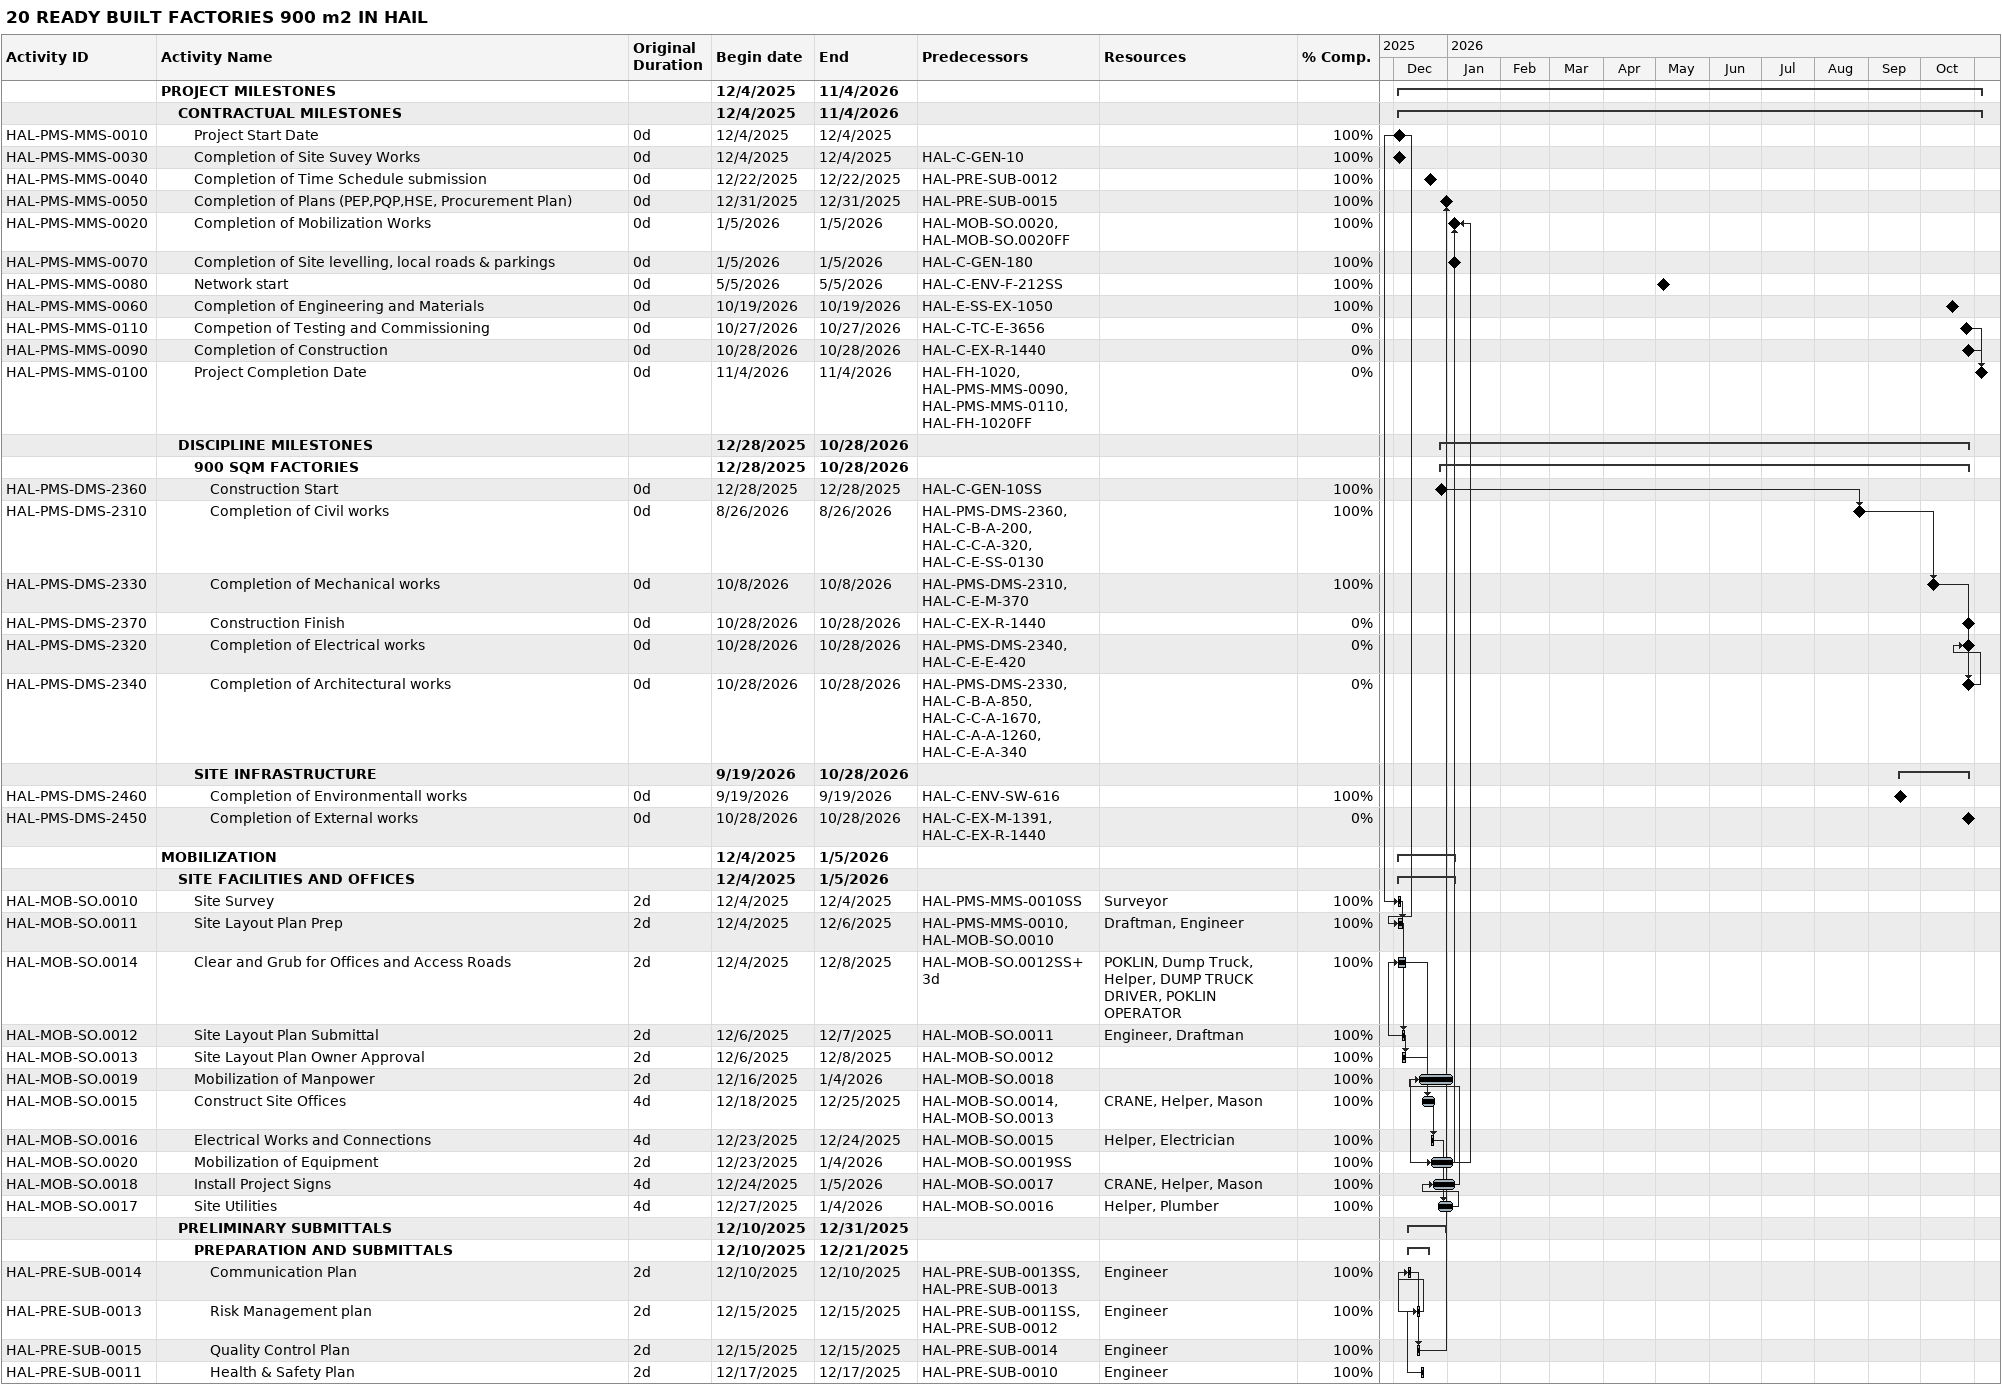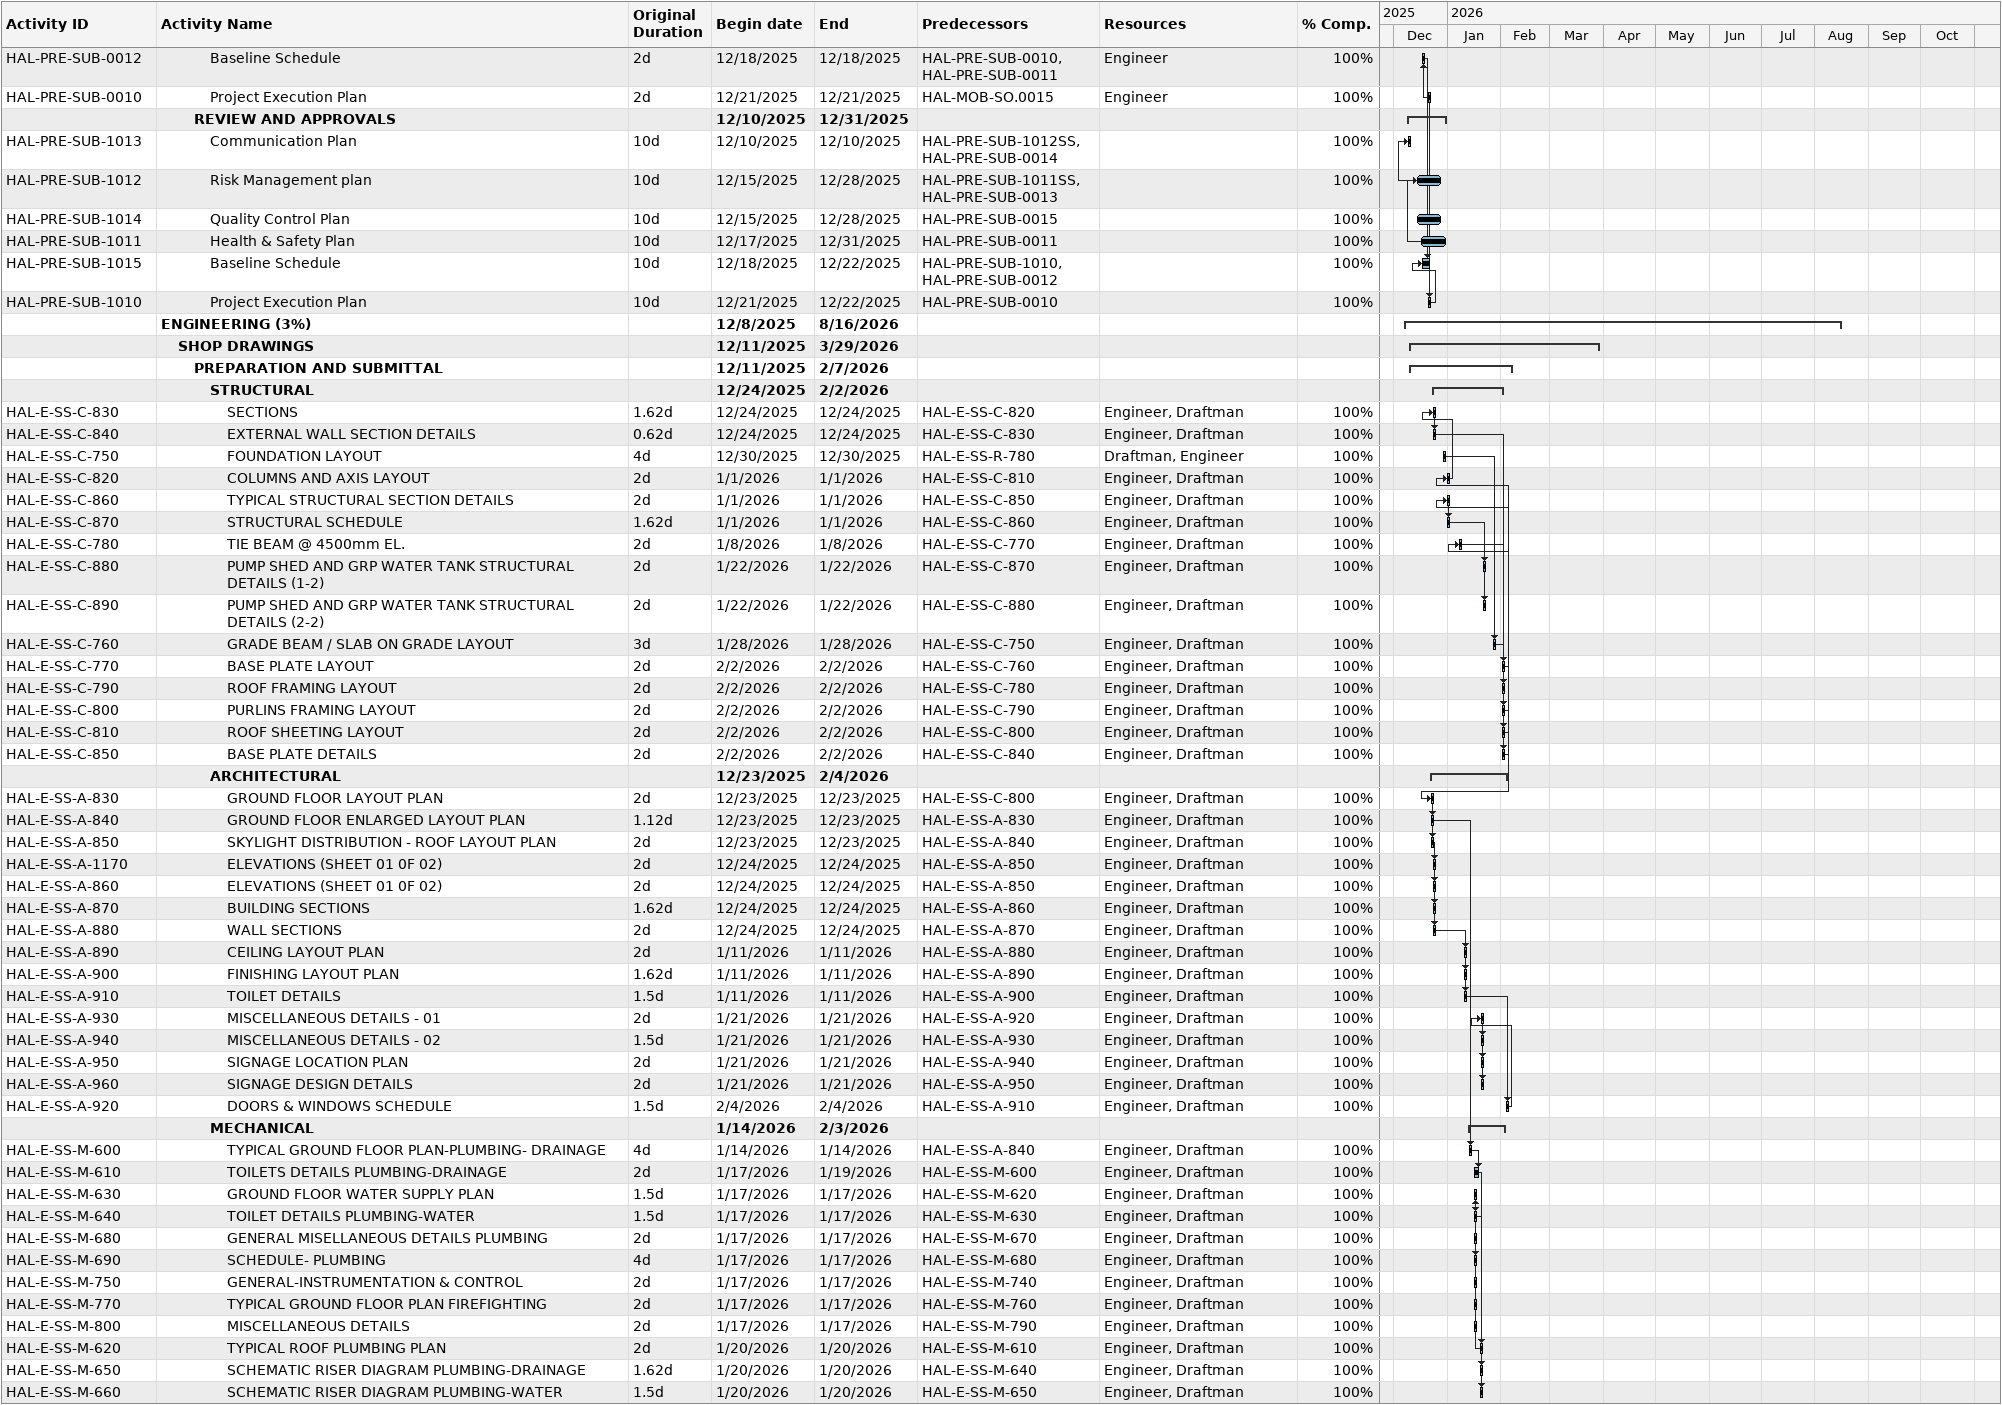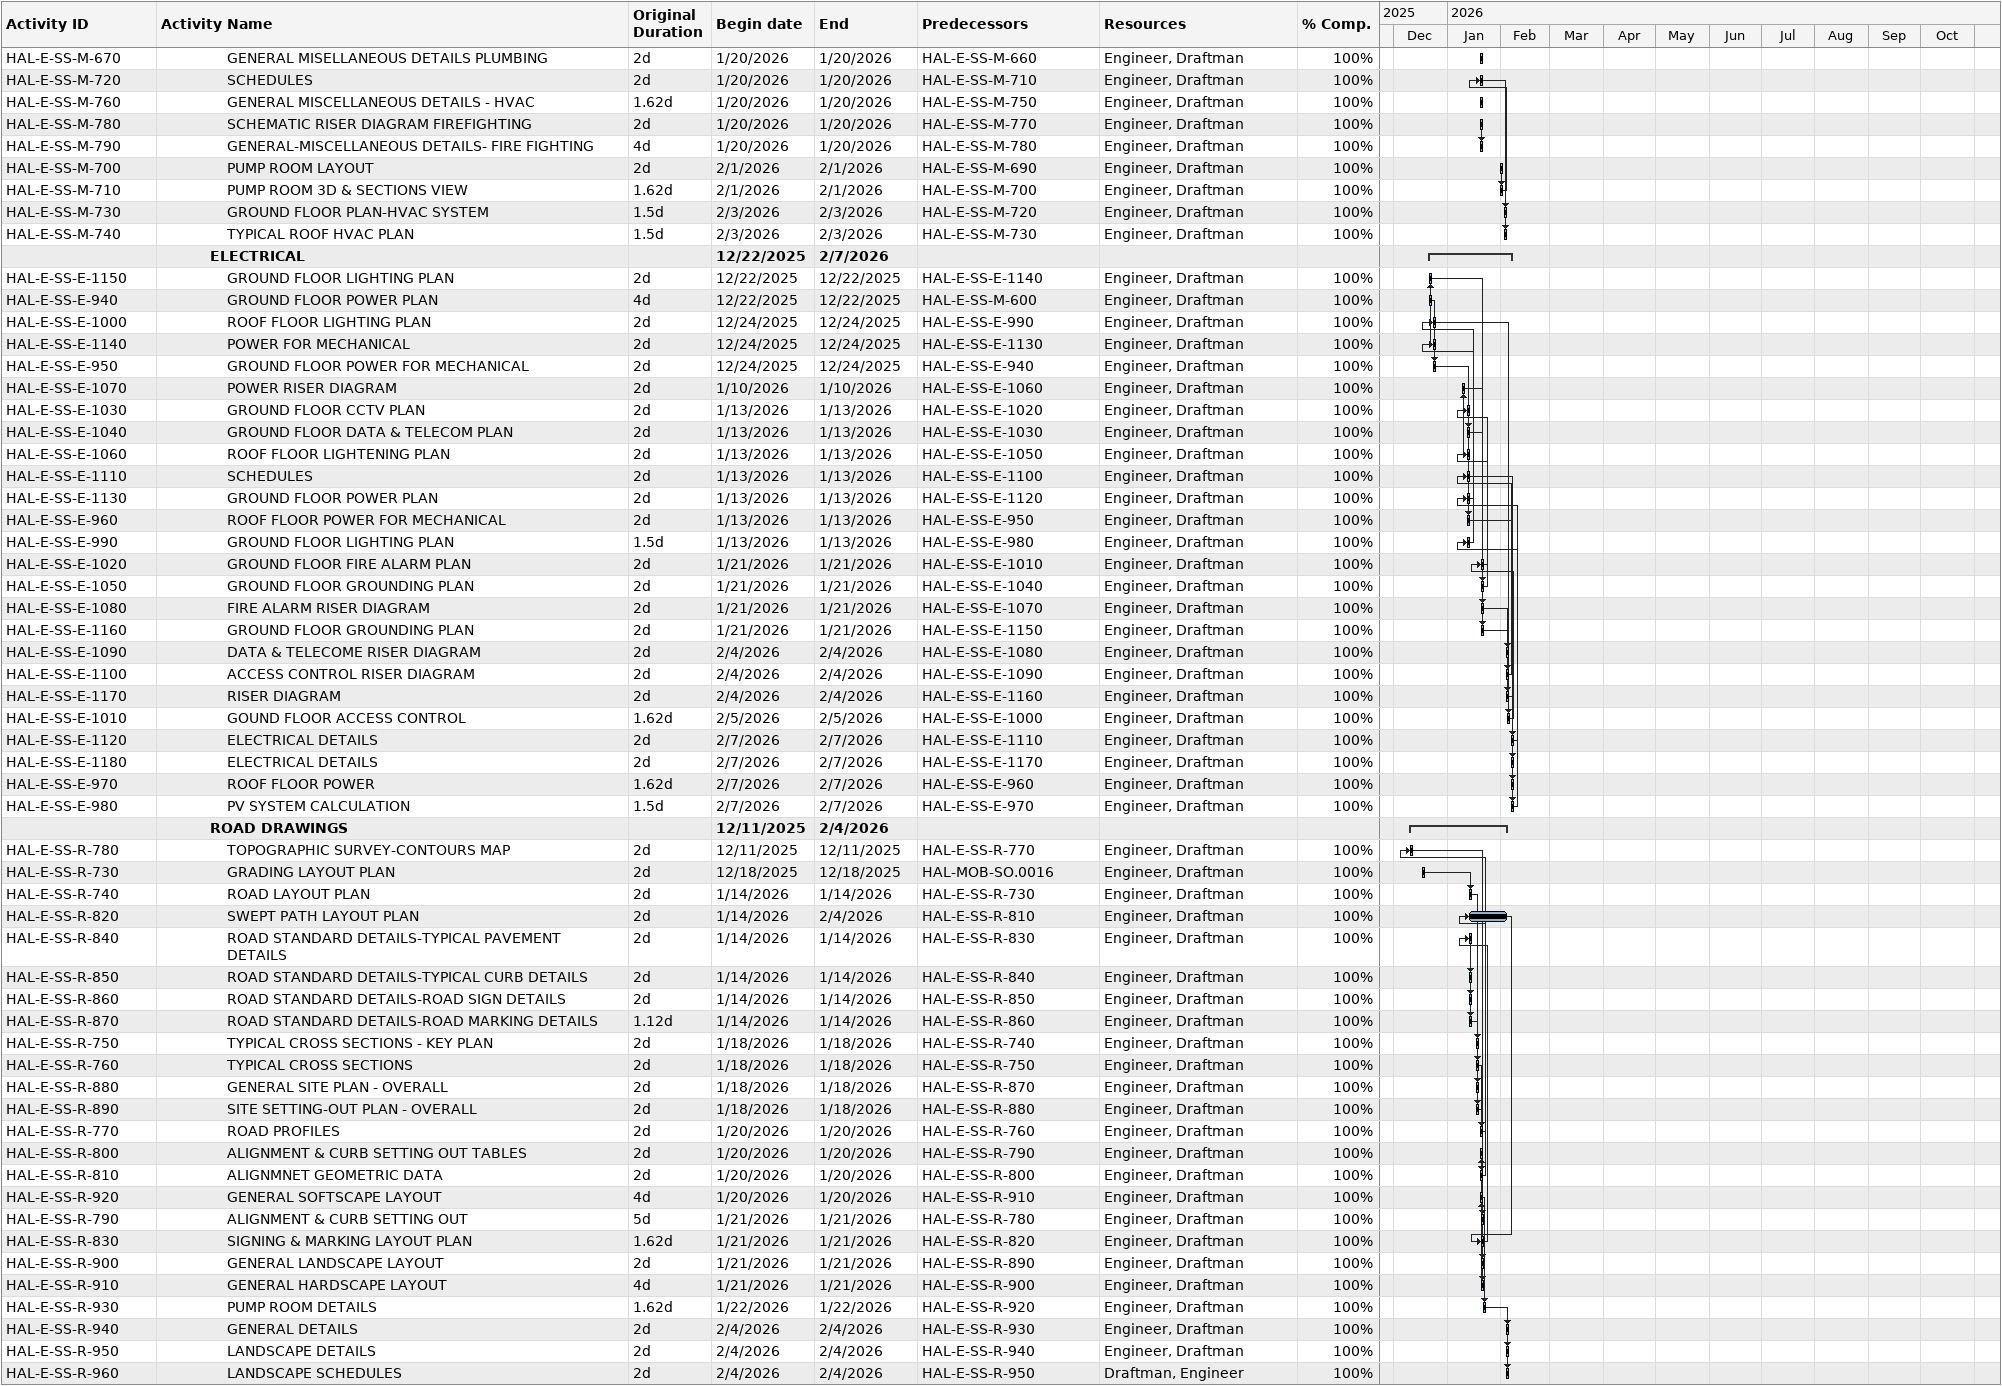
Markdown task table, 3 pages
20 READY BUILT FACTORIES 900 m2 IN HAIL

| ID | Level | Task | Original duration | Start | Finish | Predecessors | Resources | % complete |
|---|---|---|---|---|---|---|---|---|
|  | 1 | **PROJECT MILESTONES** |  | 2025-12-04 | 2026-11-04 |  |  |  |
|  | 2 | **CONTRACTUAL MILESTONES** |  | 2025-12-04 | 2026-11-04 |  |  |  |
| HAL-PMS-MMS-0010 | 3 | Project Start Date | 0d | 2025-12-04 | 2025-12-04 |  |  | 100 |
| HAL-PMS-MMS-0030 | 3 | Completion of Site Suvey Works | 0d | 2025-12-04 | 2025-12-04 | HAL-C-GEN-10 |  | 100 |
| HAL-PMS-MMS-0040 | 3 | Completion of Time Schedule submission | 0d | 2025-12-22 | 2025-12-22 | HAL-PRE-SUB-0012 |  | 100 |
| HAL-PMS-MMS-0050 | 3 | Completion of Plans (PEP,PQP,HSE, Procurement Plan) | 0d | 2025-12-31 | 2025-12-31 | HAL-PRE-SUB-0015 |  | 100 |
| HAL-PMS-MMS-0020 | 3 | Completion of Mobilization Works | 0d | 2026-01-05 | 2026-01-05 | HAL-MOB-SO.0020, HAL-MOB-SO.0020FF |  | 100 |
| HAL-PMS-MMS-0070 | 3 | Completion of Site levelling, local roads & parkings | 0d | 2026-01-05 | 2026-01-05 | HAL-C-GEN-180 |  | 100 |
| HAL-PMS-MMS-0080 | 3 | Network start | 0d | 2026-05-05 | 2026-05-05 | HAL-C-ENV-F-212SS |  | 100 |
| HAL-PMS-MMS-0060 | 3 | Completion of Engineering and Materials | 0d | 2026-10-19 | 2026-10-19 | HAL-E-SS-EX-1050 |  | 100 |
| HAL-PMS-MMS-0110 | 3 | Competion of Testing and Commissioning | 0d | 2026-10-27 | 2026-10-27 | HAL-C-TC-E-3656 |  | 0 |
| HAL-PMS-MMS-0090 | 3 | Completion of Construction | 0d | 2026-10-28 | 2026-10-28 | HAL-C-EX-R-1440 |  | 0 |
| HAL-PMS-MMS-0100 | 3 | Project Completion Date | 0d | 2026-11-04 | 2026-11-04 | HAL-FH-1020, HAL-PMS-MMS-0090, HAL-PMS-MMS-0110, HAL-FH-1020FF |  | 0 |
|  | 2 | **DISCIPLINE MILESTONES** |  | 2025-12-28 | 2026-10-28 |  |  |  |
|  | 3 | **900 SQM FACTORIES** |  | 2025-12-28 | 2026-10-28 |  |  |  |
| HAL-PMS-DMS-2360 | 4 | Construction Start | 0d | 2025-12-28 | 2025-12-28 | HAL-C-GEN-10SS |  | 100 |
| HAL-PMS-DMS-2310 | 4 | Completion of Civil works | 0d | 2026-08-26 | 2026-08-26 | HAL-PMS-DMS-2360, HAL-C-B-A-200, HAL-C-C-A-320, HAL-C-E-SS-0130 |  | 100 |
| HAL-PMS-DMS-2330 | 4 | Completion of Mechanical works | 0d | 2026-10-08 | 2026-10-08 | HAL-PMS-DMS-2310, HAL-C-E-M-370 |  | 100 |
| HAL-PMS-DMS-2370 | 4 | Construction Finish | 0d | 2026-10-28 | 2026-10-28 | HAL-C-EX-R-1440 |  | 0 |
| HAL-PMS-DMS-2320 | 4 | Completion of Electrical works | 0d | 2026-10-28 | 2026-10-28 | HAL-PMS-DMS-2340, HAL-C-E-E-420 |  | 0 |
| HAL-PMS-DMS-2340 | 4 | Completion of Architectural works | 0d | 2026-10-28 | 2026-10-28 | HAL-PMS-DMS-2330, HAL-C-B-A-850, HAL-C-C-A-1670, HAL-C-A-A-1260, HAL-C-E-A-340 |  | 0 |
|  | 3 | **SITE INFRASTRUCTURE** |  | 2026-09-19 | 2026-10-28 |  |  |  |
| HAL-PMS-DMS-2460 | 4 | Completion of Environmentall works | 0d | 2026-09-19 | 2026-09-19 | HAL-C-ENV-SW-616 |  | 100 |
| HAL-PMS-DMS-2450 | 4 | Completion of External works | 0d | 2026-10-28 | 2026-10-28 | HAL-C-EX-M-1391, HAL-C-EX-R-1440 |  | 0 |
|  | 1 | **MOBILIZATION** |  | 2025-12-04 | 2026-01-05 |  |  |  |
|  | 2 | **SITE FACILITIES AND OFFICES** |  | 2025-12-04 | 2026-01-05 |  |  |  |
| HAL-MOB-SO.0010 | 3 | Site Survey | 2d | 2025-12-04 | 2025-12-04 | HAL-PMS-MMS-0010SS | Surveyor | 100 |
| HAL-MOB-SO.0011 | 3 | Site Layout Plan Prep | 2d | 2025-12-04 | 2025-12-06 | HAL-PMS-MMS-0010, HAL-MOB-SO.0010 | Draftman, Engineer | 100 |
| HAL-MOB-SO.0014 | 3 | Clear and Grub for Offices and Access Roads | 2d | 2025-12-04 | 2025-12-08 | HAL-MOB-SO.0012SS+3d | POKLIN, Dump Truck, Helper, DUMP TRUCK DRIVER, POKLIN OPERATOR | 100 |
| HAL-MOB-SO.0012 | 3 | Site Layout Plan Submittal | 2d | 2025-12-06 | 2025-12-07 | HAL-MOB-SO.0011 | Engineer, Draftman | 100 |
| HAL-MOB-SO.0013 | 3 | Site Layout Plan Owner Approval | 2d | 2025-12-06 | 2025-12-08 | HAL-MOB-SO.0012 |  | 100 |
| HAL-MOB-SO.0019 | 3 | Mobilization of Manpower | 2d | 2025-12-16 | 2026-01-04 | HAL-MOB-SO.0018 |  | 100 |
| HAL-MOB-SO.0015 | 3 | Construct Site Offices | 4d | 2025-12-18 | 2025-12-25 | HAL-MOB-SO.0014, HAL-MOB-SO.0013 | CRANE, Helper, Mason | 100 |
| HAL-MOB-SO.0016 | 3 | Electrical Works and Connections | 4d | 2025-12-23 | 2025-12-24 | HAL-MOB-SO.0015 | Helper, Electrician | 100 |
| HAL-MOB-SO.0020 | 3 | Mobilization of Equipment | 2d | 2025-12-23 | 2026-01-04 | HAL-MOB-SO.0019SS |  | 100 |
| HAL-MOB-SO.0018 | 3 | Install Project Signs | 4d | 2025-12-24 | 2026-01-05 | HAL-MOB-SO.0017 | CRANE, Helper, Mason | 100 |
| HAL-MOB-SO.0017 | 3 | Site Utilities | 4d | 2025-12-27 | 2026-01-04 | HAL-MOB-SO.0016 | Helper, Plumber | 100 |
|  | 2 | **PRELIMINARY SUBMITTALS** |  | 2025-12-10 | 2025-12-31 |  |  |  |
|  | 3 | **PREPARATION AND SUBMITTALS** |  | 2025-12-10 | 2025-12-21 |  |  |  |
| HAL-PRE-SUB-0014 | 4 | Communication Plan | 2d | 2025-12-10 | 2025-12-10 | HAL-PRE-SUB-0013SS, HAL-PRE-SUB-0013 | Engineer | 100 |
| HAL-PRE-SUB-0013 | 4 | Risk Management plan | 2d | 2025-12-15 | 2025-12-15 | HAL-PRE-SUB-0011SS, HAL-PRE-SUB-0012 | Engineer | 100 |
| HAL-PRE-SUB-0015 | 4 | Quality Control Plan | 2d | 2025-12-15 | 2025-12-15 | HAL-PRE-SUB-0014 | Engineer | 100 |
| HAL-PRE-SUB-0011 | 4 | Health & Safety Plan | 2d | 2025-12-17 | 2025-12-17 | HAL-PRE-SUB-0010 | Engineer | 100 |
| HAL-PRE-SUB-0012 | 4 | Baseline Schedule | 2d | 2025-12-18 | 2025-12-18 | HAL-PRE-SUB-0010, HAL-PRE-SUB-0011 | Engineer | 100 |
| HAL-PRE-SUB-0010 | 4 | Project Execution Plan | 2d | 2025-12-21 | 2025-12-21 | HAL-MOB-SO.0015 | Engineer | 100 |
|  | 3 | **REVIEW AND APPROVALS** |  | 2025-12-10 | 2025-12-31 |  |  |  |
| HAL-PRE-SUB-1013 | 4 | Communication Plan | 10d | 2025-12-10 | 2025-12-10 | HAL-PRE-SUB-1012SS, HAL-PRE-SUB-0014 |  | 100 |
| HAL-PRE-SUB-1012 | 4 | Risk Management plan | 10d | 2025-12-15 | 2025-12-28 | HAL-PRE-SUB-1011SS, HAL-PRE-SUB-0013 |  | 100 |
| HAL-PRE-SUB-1014 | 4 | Quality Control Plan | 10d | 2025-12-15 | 2025-12-28 | HAL-PRE-SUB-0015 |  | 100 |
| HAL-PRE-SUB-1011 | 4 | Health & Safety Plan | 10d | 2025-12-17 | 2025-12-31 | HAL-PRE-SUB-0011 |  | 100 |
| HAL-PRE-SUB-1015 | 4 | Baseline Schedule | 10d | 2025-12-18 | 2025-12-22 | HAL-PRE-SUB-1010, HAL-PRE-SUB-0012 |  | 100 |
| HAL-PRE-SUB-1010 | 4 | Project Execution Plan | 10d | 2025-12-21 | 2025-12-22 | HAL-PRE-SUB-0010 |  | 100 |
|  | 1 | **ENGINEERING (3%)** |  | 2025-12-08 | 2026-08-16 |  |  |  |
|  | 2 | **SHOP DRAWINGS** |  | 2025-12-11 | 2026-03-29 |  |  |  |
|  | 3 | **PREPARATION AND SUBMITTAL** |  | 2025-12-11 | 2026-02-07 |  |  |  |
|  | 4 | **STRUCTURAL** |  | 2025-12-24 | 2026-02-02 |  |  |  |
| HAL-E-SS-C-830 | 5 | SECTIONS | 1.62d | 2025-12-24 | 2025-12-24 | HAL-E-SS-C-820 | Engineer, Draftman | 100 |
| HAL-E-SS-C-840 | 5 | EXTERNAL WALL SECTION DETAILS | 0.62d | 2025-12-24 | 2025-12-24 | HAL-E-SS-C-830 | Engineer, Draftman | 100 |
| HAL-E-SS-C-750 | 5 | FOUNDATION LAYOUT | 4d | 2025-12-30 | 2025-12-30 | HAL-E-SS-R-780 | Draftman, Engineer | 100 |
| HAL-E-SS-C-820 | 5 | COLUMNS AND AXIS LAYOUT | 2d | 2026-01-01 | 2026-01-01 | HAL-E-SS-C-810 | Engineer, Draftman | 100 |
| HAL-E-SS-C-860 | 5 | TYPICAL STRUCTURAL SECTION DETAILS | 2d | 2026-01-01 | 2026-01-01 | HAL-E-SS-C-850 | Engineer, Draftman | 100 |
| HAL-E-SS-C-870 | 5 | STRUCTURAL SCHEDULE | 1.62d | 2026-01-01 | 2026-01-01 | HAL-E-SS-C-860 | Engineer, Draftman | 100 |
| HAL-E-SS-C-780 | 5 | TIE BEAM @ 4500mm EL. | 2d | 2026-01-08 | 2026-01-08 | HAL-E-SS-C-770 | Engineer, Draftman | 100 |
| HAL-E-SS-C-880 | 5 | PUMP SHED AND GRP WATER TANK STRUCTURAL DETAILS (1-2) | 2d | 2026-01-22 | 2026-01-22 | HAL-E-SS-C-870 | Engineer, Draftman | 100 |
| HAL-E-SS-C-890 | 5 | PUMP SHED AND GRP WATER TANK STRUCTURAL DETAILS (2-2) | 2d | 2026-01-22 | 2026-01-22 | HAL-E-SS-C-880 | Engineer, Draftman | 100 |
| HAL-E-SS-C-760 | 5 | GRADE BEAM / SLAB ON GRADE LAYOUT | 3d | 2026-01-28 | 2026-01-28 | HAL-E-SS-C-750 | Engineer, Draftman | 100 |
| HAL-E-SS-C-770 | 5 | BASE PLATE LAYOUT | 2d | 2026-02-02 | 2026-02-02 | HAL-E-SS-C-760 | Engineer, Draftman | 100 |
| HAL-E-SS-C-790 | 5 | ROOF FRAMING LAYOUT | 2d | 2026-02-02 | 2026-02-02 | HAL-E-SS-C-780 | Engineer, Draftman | 100 |
| HAL-E-SS-C-800 | 5 | PURLINS FRAMING LAYOUT | 2d | 2026-02-02 | 2026-02-02 | HAL-E-SS-C-790 | Engineer, Draftman | 100 |
| HAL-E-SS-C-810 | 5 | ROOF SHEETING LAYOUT | 2d | 2026-02-02 | 2026-02-02 | HAL-E-SS-C-800 | Engineer, Draftman | 100 |
| HAL-E-SS-C-850 | 5 | BASE PLATE DETAILS | 2d | 2026-02-02 | 2026-02-02 | HAL-E-SS-C-840 | Engineer, Draftman | 100 |
|  | 4 | **ARCHITECTURAL** |  | 2025-12-23 | 2026-02-04 |  |  |  |
| HAL-E-SS-A-830 | 5 | GROUND FLOOR LAYOUT PLAN | 2d | 2025-12-23 | 2025-12-23 | HAL-E-SS-C-800 | Engineer, Draftman | 100 |
| HAL-E-SS-A-840 | 5 | GROUND FLOOR ENLARGED LAYOUT PLAN | 1.12d | 2025-12-23 | 2025-12-23 | HAL-E-SS-A-830 | Engineer, Draftman | 100 |
| HAL-E-SS-A-850 | 5 | SKYLIGHT DISTRIBUTION - ROOF LAYOUT PLAN | 2d | 2025-12-23 | 2025-12-23 | HAL-E-SS-A-840 | Engineer, Draftman | 100 |
| HAL-E-SS-A-1170 | 5 | ELEVATIONS (SHEET 01 0F 02) | 2d | 2025-12-24 | 2025-12-24 | HAL-E-SS-A-850 | Engineer, Draftman | 100 |
| HAL-E-SS-A-860 | 5 | ELEVATIONS (SHEET 01 0F 02) | 2d | 2025-12-24 | 2025-12-24 | HAL-E-SS-A-850 | Engineer, Draftman | 100 |
| HAL-E-SS-A-870 | 5 | BUILDING SECTIONS | 1.62d | 2025-12-24 | 2025-12-24 | HAL-E-SS-A-860 | Engineer, Draftman | 100 |
| HAL-E-SS-A-880 | 5 | WALL SECTIONS | 2d | 2025-12-24 | 2025-12-24 | HAL-E-SS-A-870 | Engineer, Draftman | 100 |
| HAL-E-SS-A-890 | 5 | CEILING LAYOUT PLAN | 2d | 2026-01-11 | 2026-01-11 | HAL-E-SS-A-880 | Engineer, Draftman | 100 |
| HAL-E-SS-A-900 | 5 | FINISHING LAYOUT PLAN | 1.62d | 2026-01-11 | 2026-01-11 | HAL-E-SS-A-890 | Engineer, Draftman | 100 |
| HAL-E-SS-A-910 | 5 | TOILET DETAILS | 1.5d | 2026-01-11 | 2026-01-11 | HAL-E-SS-A-900 | Engineer, Draftman | 100 |
| HAL-E-SS-A-930 | 5 | MISCELLANEOUS DETAILS - 01 | 2d | 2026-01-21 | 2026-01-21 | HAL-E-SS-A-920 | Engineer, Draftman | 100 |
| HAL-E-SS-A-940 | 5 | MISCELLANEOUS DETAILS - 02 | 1.5d | 2026-01-21 | 2026-01-21 | HAL-E-SS-A-930 | Engineer, Draftman | 100 |
| HAL-E-SS-A-950 | 5 | SIGNAGE LOCATION PLAN | 2d | 2026-01-21 | 2026-01-21 | HAL-E-SS-A-940 | Engineer, Draftman | 100 |
| HAL-E-SS-A-960 | 5 | SIGNAGE DESIGN DETAILS | 2d | 2026-01-21 | 2026-01-21 | HAL-E-SS-A-950 | Engineer, Draftman | 100 |
| HAL-E-SS-A-920 | 5 | DOORS & WINDOWS SCHEDULE | 1.5d | 2026-02-04 | 2026-02-04 | HAL-E-SS-A-910 | Engineer, Draftman | 100 |
|  | 4 | **MECHANICAL** |  | 2026-01-14 | 2026-02-03 |  |  |  |
| HAL-E-SS-M-600 | 5 | TYPICAL GROUND FLOOR PLAN-PLUMBING- DRAINAGE | 4d | 2026-01-14 | 2026-01-14 | HAL-E-SS-A-840 | Engineer, Draftman | 100 |
| HAL-E-SS-M-610 | 5 | TOILETS DETAILS PLUMBING-DRAINAGE | 2d | 2026-01-17 | 2026-01-19 | HAL-E-SS-M-600 | Engineer, Draftman | 100 |
| HAL-E-SS-M-630 | 5 | GROUND FLOOR WATER SUPPLY PLAN | 1.5d | 2026-01-17 | 2026-01-17 | HAL-E-SS-M-620 | Engineer, Draftman | 100 |
| HAL-E-SS-M-640 | 5 | TOILET DETAILS PLUMBING-WATER | 1.5d | 2026-01-17 | 2026-01-17 | HAL-E-SS-M-630 | Engineer, Draftman | 100 |
| HAL-E-SS-M-680 | 5 | GENERAL MISELLANEOUS DETAILS PLUMBING | 2d | 2026-01-17 | 2026-01-17 | HAL-E-SS-M-670 | Engineer, Draftman | 100 |
| HAL-E-SS-M-690 | 5 | SCHEDULE- PLUMBING | 4d | 2026-01-17 | 2026-01-17 | HAL-E-SS-M-680 | Engineer, Draftman | 100 |
| HAL-E-SS-M-750 | 5 | GENERAL-INSTRUMENTATION & CONTROL | 2d | 2026-01-17 | 2026-01-17 | HAL-E-SS-M-740 | Engineer, Draftman | 100 |
| HAL-E-SS-M-770 | 5 | TYPICAL GROUND FLOOR PLAN FIREFIGHTING | 2d | 2026-01-17 | 2026-01-17 | HAL-E-SS-M-760 | Engineer, Draftman | 100 |
| HAL-E-SS-M-800 | 5 | MISCELLANEOUS DETAILS | 2d | 2026-01-17 | 2026-01-17 | HAL-E-SS-M-790 | Engineer, Draftman | 100 |
| HAL-E-SS-M-620 | 5 | TYPICAL ROOF PLUMBING PLAN | 2d | 2026-01-20 | 2026-01-20 | HAL-E-SS-M-610 | Engineer, Draftman | 100 |
| HAL-E-SS-M-650 | 5 | SCHEMATIC RISER DIAGRAM PLUMBING-DRAINAGE | 1.62d | 2026-01-20 | 2026-01-20 | HAL-E-SS-M-640 | Engineer, Draftman | 100 |
| HAL-E-SS-M-660 | 5 | SCHEMATIC RISER DIAGRAM PLUMBING-WATER | 1.5d | 2026-01-20 | 2026-01-20 | HAL-E-SS-M-650 | Engineer, Draftman | 100 |
| HAL-E-SS-M-670 | 5 | GENERAL MISELLANEOUS DETAILS PLUMBING | 2d | 2026-01-20 | 2026-01-20 | HAL-E-SS-M-660 | Engineer, Draftman | 100 |
| HAL-E-SS-M-720 | 5 | SCHEDULES | 2d | 2026-01-20 | 2026-01-20 | HAL-E-SS-M-710 | Engineer, Draftman | 100 |
| HAL-E-SS-M-760 | 5 | GENERAL MISCELLANEOUS DETAILS - HVAC | 1.62d | 2026-01-20 | 2026-01-20 | HAL-E-SS-M-750 | Engineer, Draftman | 100 |
| HAL-E-SS-M-780 | 5 | SCHEMATIC RISER DIAGRAM FIREFIGHTING | 2d | 2026-01-20 | 2026-01-20 | HAL-E-SS-M-770 | Engineer, Draftman | 100 |
| HAL-E-SS-M-790 | 5 | GENERAL-MISCELLANEOUS DETAILS- FIRE FIGHTING | 4d | 2026-01-20 | 2026-01-20 | HAL-E-SS-M-780 | Engineer, Draftman | 100 |
| HAL-E-SS-M-700 | 5 | PUMP ROOM LAYOUT | 2d | 2026-02-01 | 2026-02-01 | HAL-E-SS-M-690 | Engineer, Draftman | 100 |
| HAL-E-SS-M-710 | 5 | PUMP ROOM 3D & SECTIONS VIEW | 1.62d | 2026-02-01 | 2026-02-01 | HAL-E-SS-M-700 | Engineer, Draftman | 100 |
| HAL-E-SS-M-730 | 5 | GROUND FLOOR PLAN-HVAC SYSTEM | 1.5d | 2026-02-03 | 2026-02-03 | HAL-E-SS-M-720 | Engineer, Draftman | 100 |
| HAL-E-SS-M-740 | 5 | TYPICAL ROOF HVAC PLAN | 1.5d | 2026-02-03 | 2026-02-03 | HAL-E-SS-M-730 | Engineer, Draftman | 100 |
|  | 4 | **ELECTRICAL** |  | 2025-12-22 | 2026-02-07 |  |  |  |
| HAL-E-SS-E-1150 | 5 | GROUND FLOOR LIGHTING PLAN | 2d | 2025-12-22 | 2025-12-22 | HAL-E-SS-E-1140 | Engineer, Draftman | 100 |
| HAL-E-SS-E-940 | 5 | GROUND FLOOR POWER PLAN | 4d | 2025-12-22 | 2025-12-22 | HAL-E-SS-M-600 | Engineer, Draftman | 100 |
| HAL-E-SS-E-1000 | 5 | ROOF FLOOR LIGHTING PLAN | 2d | 2025-12-24 | 2025-12-24 | HAL-E-SS-E-990 | Engineer, Draftman | 100 |
| HAL-E-SS-E-1140 | 5 | POWER FOR MECHANICAL | 2d | 2025-12-24 | 2025-12-24 | HAL-E-SS-E-1130 | Engineer, Draftman | 100 |
| HAL-E-SS-E-950 | 5 | GROUND FLOOR POWER FOR MECHANICAL | 2d | 2025-12-24 | 2025-12-24 | HAL-E-SS-E-940 | Engineer, Draftman | 100 |
| HAL-E-SS-E-1070 | 5 | POWER RISER DIAGRAM | 2d | 2026-01-10 | 2026-01-10 | HAL-E-SS-E-1060 | Engineer, Draftman | 100 |
| HAL-E-SS-E-1030 | 5 | GROUND FLOOR CCTV PLAN | 2d | 2026-01-13 | 2026-01-13 | HAL-E-SS-E-1020 | Engineer, Draftman | 100 |
| HAL-E-SS-E-1040 | 5 | GROUND FLOOR DATA & TELECOM PLAN | 2d | 2026-01-13 | 2026-01-13 | HAL-E-SS-E-1030 | Engineer, Draftman | 100 |
| HAL-E-SS-E-1060 | 5 | ROOF FLOOR LIGHTENING PLAN | 2d | 2026-01-13 | 2026-01-13 | HAL-E-SS-E-1050 | Engineer, Draftman | 100 |
| HAL-E-SS-E-1110 | 5 | SCHEDULES | 2d | 2026-01-13 | 2026-01-13 | HAL-E-SS-E-1100 | Engineer, Draftman | 100 |
| HAL-E-SS-E-1130 | 5 | GROUND FLOOR POWER PLAN | 2d | 2026-01-13 | 2026-01-13 | HAL-E-SS-E-1120 | Engineer, Draftman | 100 |
| HAL-E-SS-E-960 | 5 | ROOF FLOOR POWER FOR MECHANICAL | 2d | 2026-01-13 | 2026-01-13 | HAL-E-SS-E-950 | Engineer, Draftman | 100 |
| HAL-E-SS-E-990 | 5 | GROUND FLOOR LIGHTING PLAN | 1.5d | 2026-01-13 | 2026-01-13 | HAL-E-SS-E-980 | Engineer, Draftman | 100 |
| HAL-E-SS-E-1020 | 5 | GROUND FLOOR FIRE ALARM PLAN | 2d | 2026-01-21 | 2026-01-21 | HAL-E-SS-E-1010 | Engineer, Draftman | 100 |
| HAL-E-SS-E-1050 | 5 | GROUND FLOOR GROUNDING PLAN | 2d | 2026-01-21 | 2026-01-21 | HAL-E-SS-E-1040 | Engineer, Draftman | 100 |
| HAL-E-SS-E-1080 | 5 | FIRE ALARM RISER DIAGRAM | 2d | 2026-01-21 | 2026-01-21 | HAL-E-SS-E-1070 | Engineer, Draftman | 100 |
| HAL-E-SS-E-1160 | 5 | GROUND FLOOR GROUNDING PLAN | 2d | 2026-01-21 | 2026-01-21 | HAL-E-SS-E-1150 | Engineer, Draftman | 100 |
| HAL-E-SS-E-1090 | 5 | DATA & TELECOME RISER DIAGRAM | 2d | 2026-02-04 | 2026-02-04 | HAL-E-SS-E-1080 | Engineer, Draftman | 100 |
| HAL-E-SS-E-1100 | 5 | ACCESS CONTROL RISER DIAGRAM | 2d | 2026-02-04 | 2026-02-04 | HAL-E-SS-E-1090 | Engineer, Draftman | 100 |
| HAL-E-SS-E-1170 | 5 | RISER DIAGRAM | 2d | 2026-02-04 | 2026-02-04 | HAL-E-SS-E-1160 | Engineer, Draftman | 100 |
| HAL-E-SS-E-1010 | 5 | GOUND FLOOR ACCESS CONTROL | 1.62d | 2026-02-05 | 2026-02-05 | HAL-E-SS-E-1000 | Engineer, Draftman | 100 |
| HAL-E-SS-E-1120 | 5 | ELECTRICAL DETAILS | 2d | 2026-02-07 | 2026-02-07 | HAL-E-SS-E-1110 | Engineer, Draftman | 100 |
| HAL-E-SS-E-1180 | 5 | ELECTRICAL DETAILS | 2d | 2026-02-07 | 2026-02-07 | HAL-E-SS-E-1170 | Engineer, Draftman | 100 |
| HAL-E-SS-E-970 | 5 | ROOF FLOOR POWER | 1.62d | 2026-02-07 | 2026-02-07 | HAL-E-SS-E-960 | Engineer, Draftman | 100 |
| HAL-E-SS-E-980 | 5 | PV SYSTEM CALCULATION | 1.5d | 2026-02-07 | 2026-02-07 | HAL-E-SS-E-970 | Engineer, Draftman | 100 |
|  | 4 | **ROAD DRAWINGS** |  | 2025-12-11 | 2026-02-04 |  |  |  |
| HAL-E-SS-R-780 | 5 | TOPOGRAPHIC SURVEY-CONTOURS MAP | 2d | 2025-12-11 | 2025-12-11 | HAL-E-SS-R-770 | Engineer, Draftman | 100 |
| HAL-E-SS-R-730 | 5 | GRADING LAYOUT PLAN | 2d | 2025-12-18 | 2025-12-18 | HAL-MOB-SO.0016 | Engineer, Draftman | 100 |
| HAL-E-SS-R-740 | 5 | ROAD LAYOUT PLAN | 2d | 2026-01-14 | 2026-01-14 | HAL-E-SS-R-730 | Engineer, Draftman | 100 |
| HAL-E-SS-R-820 | 5 | SWEPT PATH LAYOUT PLAN | 2d | 2026-01-14 | 2026-02-04 | HAL-E-SS-R-810 | Engineer, Draftman | 100 |
| HAL-E-SS-R-840 | 5 | ROAD STANDARD DETAILS-TYPICAL PAVEMENT DETAILS | 2d | 2026-01-14 | 2026-01-14 | HAL-E-SS-R-830 | Engineer, Draftman | 100 |
| HAL-E-SS-R-850 | 5 | ROAD STANDARD DETAILS-TYPICAL CURB DETAILS | 2d | 2026-01-14 | 2026-01-14 | HAL-E-SS-R-840 | Engineer, Draftman | 100 |
| HAL-E-SS-R-860 | 5 | ROAD STANDARD DETAILS-ROAD SIGN DETAILS | 2d | 2026-01-14 | 2026-01-14 | HAL-E-SS-R-850 | Engineer, Draftman | 100 |
| HAL-E-SS-R-870 | 5 | ROAD STANDARD DETAILS-ROAD MARKING DETAILS | 1.12d | 2026-01-14 | 2026-01-14 | HAL-E-SS-R-860 | Engineer, Draftman | 100 |
| HAL-E-SS-R-750 | 5 | TYPICAL CROSS SECTIONS - KEY PLAN | 2d | 2026-01-18 | 2026-01-18 | HAL-E-SS-R-740 | Engineer, Draftman | 100 |
| HAL-E-SS-R-760 | 5 | TYPICAL CROSS SECTIONS | 2d | 2026-01-18 | 2026-01-18 | HAL-E-SS-R-750 | Engineer, Draftman | 100 |
| HAL-E-SS-R-880 | 5 | GENERAL SITE PLAN - OVERALL | 2d | 2026-01-18 | 2026-01-18 | HAL-E-SS-R-870 | Engineer, Draftman | 100 |
| HAL-E-SS-R-890 | 5 | SITE SETTING-OUT PLAN - OVERALL | 2d | 2026-01-18 | 2026-01-18 | HAL-E-SS-R-880 | Engineer, Draftman | 100 |
| HAL-E-SS-R-770 | 5 | ROAD PROFILES | 2d | 2026-01-20 | 2026-01-20 | HAL-E-SS-R-760 | Engineer, Draftman | 100 |
| HAL-E-SS-R-800 | 5 | ALIGNMENT & CURB SETTING OUT TABLES | 2d | 2026-01-20 | 2026-01-20 | HAL-E-SS-R-790 | Engineer, Draftman | 100 |
| HAL-E-SS-R-810 | 5 | ALIGNMNET GEOMETRIC DATA | 2d | 2026-01-20 | 2026-01-20 | HAL-E-SS-R-800 | Engineer, Draftman | 100 |
| HAL-E-SS-R-920 | 5 | GENERAL SOFTSCAPE LAYOUT | 4d | 2026-01-20 | 2026-01-20 | HAL-E-SS-R-910 | Engineer, Draftman | 100 |
| HAL-E-SS-R-790 | 5 | ALIGNMENT & CURB SETTING OUT | 5d | 2026-01-21 | 2026-01-21 | HAL-E-SS-R-780 | Engineer, Draftman | 100 |
| HAL-E-SS-R-830 | 5 | SIGNING & MARKING LAYOUT PLAN | 1.62d | 2026-01-21 | 2026-01-21 | HAL-E-SS-R-820 | Engineer, Draftman | 100 |
| HAL-E-SS-R-900 | 5 | GENERAL LANDSCAPE LAYOUT | 2d | 2026-01-21 | 2026-01-21 | HAL-E-SS-R-890 | Engineer, Draftman | 100 |
| HAL-E-SS-R-910 | 5 | GENERAL HARDSCAPE LAYOUT | 4d | 2026-01-21 | 2026-01-21 | HAL-E-SS-R-900 | Engineer, Draftman | 100 |
| HAL-E-SS-R-930 | 5 | PUMP ROOM DETAILS | 1.62d | 2026-01-22 | 2026-01-22 | HAL-E-SS-R-920 | Engineer, Draftman | 100 |
| HAL-E-SS-R-940 | 5 | GENERAL DETAILS | 2d | 2026-02-04 | 2026-02-04 | HAL-E-SS-R-930 | Engineer, Draftman | 100 |
| HAL-E-SS-R-950 | 5 | LANDSCAPE DETAILS | 2d | 2026-02-04 | 2026-02-04 | HAL-E-SS-R-940 | Engineer, Draftman | 100 |
| HAL-E-SS-R-960 | 5 | LANDSCAPE SCHEDULES | 2d | 2026-02-04 | 2026-02-04 | HAL-E-SS-R-950 | Draftman, Engineer | 100 |
